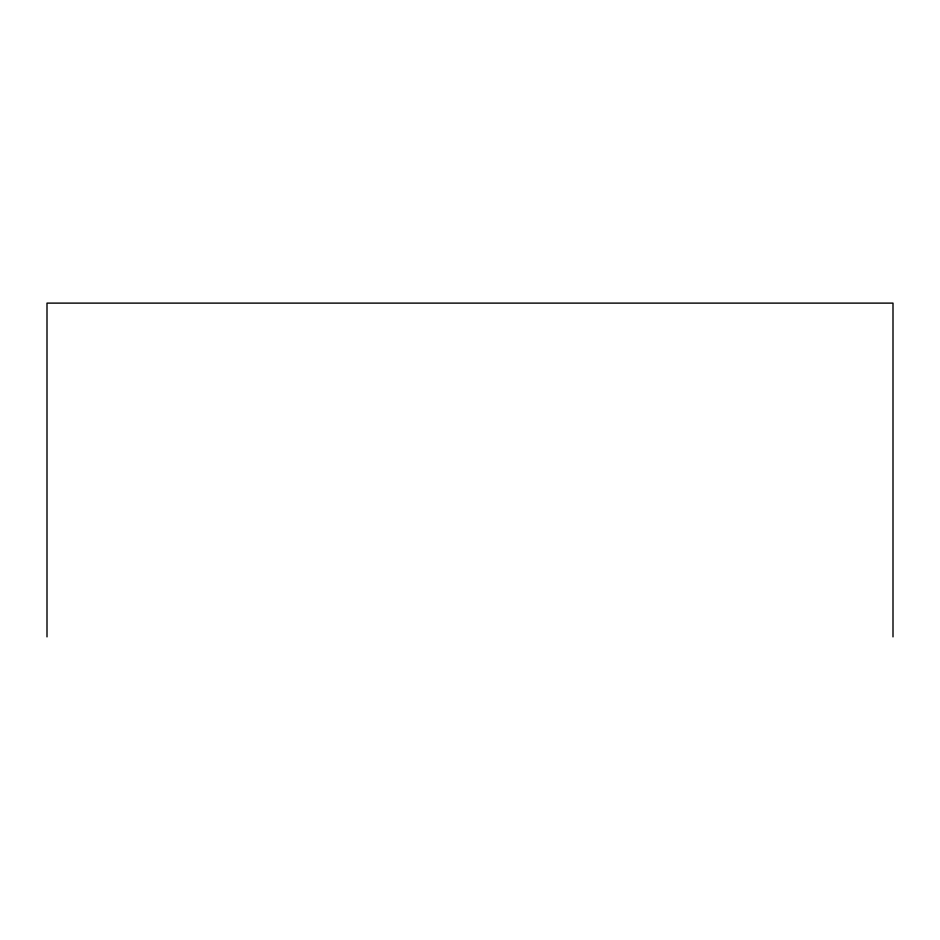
<?xml version="1.0" encoding="UTF-8"?>
<svg xmlns="http://www.w3.org/2000/svg" width="940" height="940" viewBox="0 0 940 940"><rect width="100%" height="100%" fill="white"/><g stroke="black" fill="none" stroke-linecap="round" stroke-linejoin="round"><path stroke-width="1.41" d="M893 636.885L893 303.115L47 303.115L47 636.885"/></g></svg>
